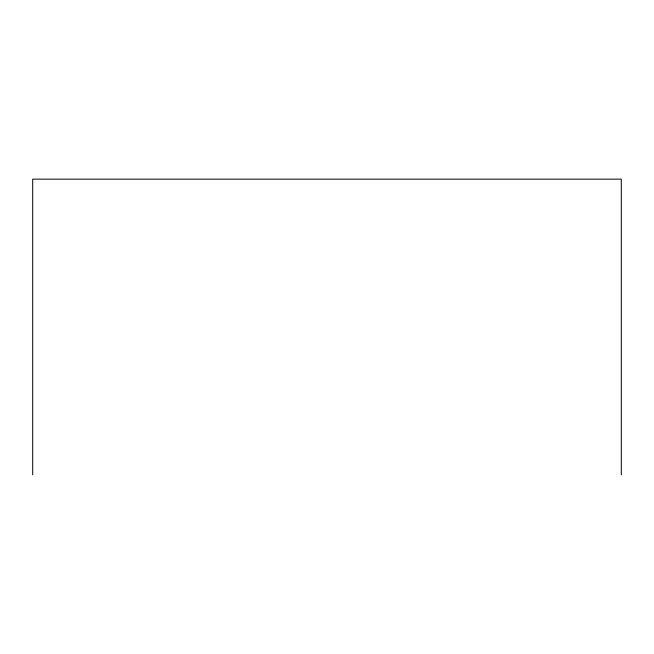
<?xml version="1.0" encoding="UTF-8"?>
<svg xmlns="http://www.w3.org/2000/svg" width="654" height="654" viewBox="0 0 654 654"><rect width="100%" height="100%" fill="white"/><g stroke="black" fill="none" stroke-linecap="round" stroke-linejoin="round"><path stroke-width="0.98" d="M621.3 474.845L621.3 179.155L32.7 179.155L32.7 474.845"/></g></svg>
